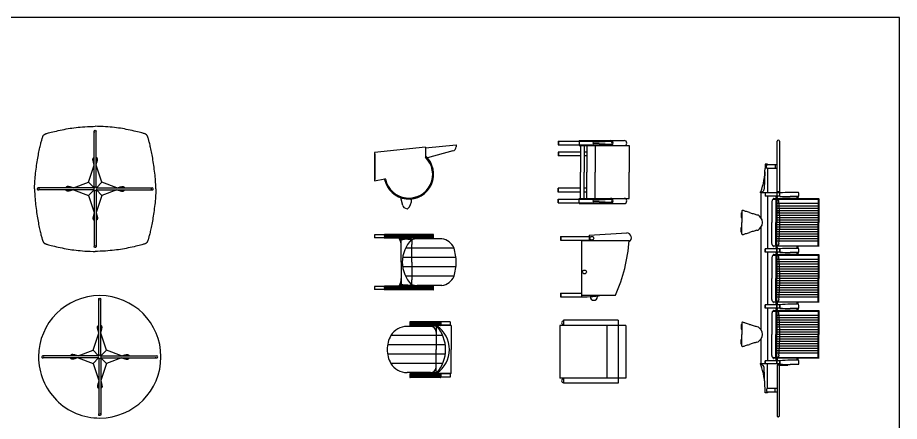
# Model space of a CAD drawing. Header units: millimetres. Extents: x 2198.5 to 2287.8, y 1208.8 to 1298.1.
# Drawn here: x 2278.17 to 2287.53, y 1293.19 to 1297.48 of the extents above; entities that cross this region are included whole.
import ezdxf

# ---------------------------------------------------------------- set-up
doc = ezdxf.new("R2010")
doc.units = ezdxf.units.MM
doc.layers.add('PERFILES', color=7, linetype='Continuous')

# ---------------------------------------------------------------- blocks, each defined once
blk = doc.blocks.new('112')
at = {"layer": 'PERFILES', "linetype": 'Continuous'}
for p, q in [((-2.3203, -355.6527), (-2.3203, -355.0647)), ((-2.2995, -355.6527), (-2.2995, -355.0647)), ((-2.3231, -355.6555), (-2.9191, -355.6555)), ((-2.3231, -355.6763), (-2.9191, -355.6763)), ((-2.3814, -355.5948), (-2.3217, -355.654)), ((-2.3814, -355.7369), (-2.3217, -355.6778)), ((-2.3203, -355.679), (-2.3203, -356.267)), ((-2.2995, -355.679), (-2.2995, -356.267)), ((-2.2385, -355.5948), (-2.2981, -355.654)), ((-2.2385, -355.7369), (-2.2981, -355.6778)), ((-2.2968, -355.6555), (-1.7007, -355.6555)), ((-2.2968, -355.6763), (-1.7007, -355.6763))]:
    blk.add_line(p, q, dxfattribs=at)
for points in [[(-2.3203, -355.4352), (-2.3242, -355.421), (-2.3273, -355.4094), (-2.3298, -355.4), (-2.3317, -355.3925), (-2.333, -355.3864), (-2.3338, -355.3816), (-2.3342, -355.3776), (-2.3343, -355.3741), (-2.3339, -355.3709), (-2.3333, -355.3679), (-2.3322, -355.365), (-2.3307, -355.3623), (-2.3288, -355.3597), (-2.3265, -355.3572), (-2.3237, -355.3548), (-2.3203, -355.3525)], [(-2.2995, -355.4352), (-2.2957, -355.421), (-2.2925, -355.4094), (-2.2901, -355.4), (-2.2882, -355.3925), (-2.2868, -355.3864), (-2.286, -355.3816), (-2.2856, -355.3776), (-2.2856, -355.3741), (-2.2859, -355.3709), (-2.2866, -355.3679), (-2.2876, -355.365), (-2.2891, -355.3623), (-2.291, -355.3597), (-2.2933, -355.3572), (-2.2962, -355.3548), (-2.2995, -355.3525)], [(-2.3203, -355.4352), (-2.3814, -355.5948), (-2.5627, -355.6555)], [(-2.2995, -355.4352), (-2.2385, -355.5948), (-2.0571, -355.6555)], [(-2.5627, -355.6555), (-2.5768, -355.6516), (-2.5884, -355.6485), (-2.5978, -355.646), (-2.6054, -355.6441), (-2.6114, -355.6428), (-2.6163, -355.642), (-2.6203, -355.6416), (-2.6237, -355.6415), (-2.627, -355.6419), (-2.63, -355.6425), (-2.6329, -355.6436), (-2.6356, -355.6451), (-2.6382, -355.647), (-2.6407, -355.6493), (-2.6431, -355.6521), (-2.6454, -355.6555)], [(-2.5627, -355.6763), (-2.5768, -355.6801), (-2.5884, -355.6833), (-2.5978, -355.6857), (-2.6054, -355.6876), (-2.6114, -355.6889), (-2.6163, -355.6898), (-2.6203, -355.6902), (-2.6237, -355.6902), (-2.627, -355.6899), (-2.63, -355.6892), (-2.6329, -355.6882), (-2.6356, -355.6867), (-2.6382, -355.6848), (-2.6407, -355.6824), (-2.6431, -355.6796), (-2.6454, -355.6763)], [(-2.3203, -355.8966), (-2.3814, -355.7369), (-2.5627, -355.6763)], [(-2.2995, -355.8966), (-2.2385, -355.7369), (-2.0571, -355.6763)], [(-2.0571, -355.6555), (-2.043, -355.6516), (-2.0314, -355.6485), (-2.022, -355.646), (-2.0144, -355.6441), (-2.0084, -355.6428), (-2.0035, -355.642), (-1.9996, -355.6416), (-1.9961, -355.6415), (-1.9929, -355.6419), (-1.9898, -355.6425), (-1.987, -355.6436), (-1.9842, -355.6451), (-1.9816, -355.6469), (-1.9792, -355.6493), (-1.9768, -355.6521), (-1.9744, -355.6555)], [(-2.0571, -355.6763), (-2.043, -355.6801), (-2.0314, -355.6832), (-2.022, -355.6857), (-2.0144, -355.6876), (-2.0084, -355.6889), (-2.0035, -355.6898), (-1.9996, -355.6902), (-1.9961, -355.6902), (-1.9929, -355.6899), (-1.9898, -355.6892), (-1.987, -355.6881), (-1.9842, -355.6867), (-1.9816, -355.6848), (-1.9792, -355.6824), (-1.9768, -355.6796), (-1.9744, -355.6763)], [(-2.3203, -355.8966), (-2.3242, -355.9107), (-2.3273, -355.9223), (-2.3298, -355.9317), (-2.3317, -355.9393), (-2.333, -355.9453), (-2.3338, -355.9502), (-2.3342, -355.9542), (-2.3343, -355.9576), (-2.3339, -355.9608), (-2.3333, -355.9639), (-2.3322, -355.9668), (-2.3307, -355.9695), (-2.3288, -355.9721), (-2.3265, -355.9746), (-2.3237, -355.977), (-2.3203, -355.9793)], [(-2.2995, -355.8966), (-2.2957, -355.9107), (-2.2925, -355.9223), (-2.2901, -355.9317), (-2.2882, -355.9393), (-2.2868, -355.9453), (-2.286, -355.9502), (-2.2856, -355.9542), (-2.2856, -355.9576), (-2.2859, -355.9608), (-2.2866, -355.9639), (-2.2876, -355.9668), (-2.2891, -355.9695), (-2.291, -355.9721), (-2.2933, -355.9746), (-2.2962, -355.977), (-2.2995, -355.9793)]]:
    blk.add_lwpolyline(points, dxfattribs=at)
for centre in [(-2.9231, -355.6659), (-1.6967, -355.6659)]:
    blk.add_circle(centre, 0.0112, dxfattribs=at)
for centre, radius, start, end in [((-2.3099, -355.6659), 0.65, 90, 180), ((-2.3099, -355.6659), 0.65, 0, 90), ((-2.3101, -355.0611), 0.0112, 90, 270), ((-2.3101, -355.0611), 0.0112, 270, 90), ((-2.3099, -355.6659), 0.65, 180, 270), ((-2.3099, -355.6659), 0.0168, 90, 270), ((-2.3099, -355.6659), 0.0168, 270, 90), ((-2.3099, -355.6659), 0.65, 270, 0), ((-2.3099, -356.2711), 0.0112, 90, 270), ((-2.3099, -356.2711), 0.0112, 270, 90)]:
    blk.add_arc(centre, radius, start, end, dxfattribs=at)
blk = doc.blocks.new('113')
at = {"layer": 'PERFILES', "color": 7, "linetype": 'Continuous'}
for p, q in [((-4.1047, -355.7007), (-4.1047, -355.1127)), ((-4.0839, -355.7007), (-4.0839, -355.1127)), ((-4.1657, -355.6428), (-4.1061, -355.7019)), ((-4.0228, -355.6428), (-4.0825, -355.7019)), ((-4.1074, -355.7034), (-4.7035, -355.7034)), ((-4.1074, -355.7242), (-4.7035, -355.7242)), ((-4.1657, -355.7849), (-4.1061, -355.7257)), ((-4.1047, -355.727), (-4.1047, -356.315)), ((-4.0839, -355.727), (-4.0839, -356.315)), ((-4.0228, -355.7849), (-4.0825, -355.7257)), ((-4.0811, -355.7034), (-3.4851, -355.7034)), ((-4.0811, -355.7242), (-3.4851, -355.7242))]:
    blk.add_line(p, q, dxfattribs=at)
at = {"layer": 'PERFILES', "linetype": 'Continuous'}
for points in [[(-4.0943, -355.0696), (-4.1085, -355.0698), (-4.1264, -355.0704), (-4.144, -355.0711), (-4.162, -355.0721), (-4.1808, -355.0735), (-4.2003, -355.0751), (-4.2204, -355.0769), (-4.241, -355.079), (-4.2618, -355.0813), (-4.2827, -355.0837), (-4.3035, -355.0863), (-4.324, -355.089), (-4.3441, -355.0918), (-4.3637, -355.0946), (-4.3829, -355.0975), (-4.4016, -355.1005), (-4.4198, -355.1036), (-4.4375, -355.1067), (-4.4547, -355.1098), (-4.4714, -355.113), (-4.4875, -355.1162), (-4.5031, -355.1195), (-4.518, -355.1227), (-4.5323, -355.1259), (-4.5459, -355.1291), (-4.5587, -355.1321), (-4.5707, -355.1351), (-4.5818, -355.1379), (-4.5921, -355.1406), (-4.6015, -355.1431), (-4.61, -355.1455), (-4.6177, -355.1476), (-4.6247, -355.1497), (-4.6309, -355.1516), (-4.6365, -355.1533), (-4.6413, -355.1548), (-4.6455, -355.1562), (-4.6492, -355.1575), (-4.6524, -355.1587), (-4.6551, -355.1598), (-4.6575, -355.1609), (-4.6596, -355.162), (-4.6614, -355.1632), (-4.6631, -355.1644), (-4.6648, -355.1657), (-4.6663, -355.1671), (-4.6678, -355.1686), (-4.6692, -355.1702), (-4.6705, -355.1719), (-4.6718, -355.1736), (-4.673, -355.1754), (-4.6741, -355.1773), (-4.6752, -355.1792), (-4.6763, -355.1815), (-4.6775, -355.1844), (-4.6789, -355.1883), (-4.6805, -355.1934), (-4.6825, -355.2001), (-4.6849, -355.2086), (-4.6877, -355.2192), (-4.6912, -355.2321), (-4.695, -355.2472), (-4.6993, -355.264), (-4.7038, -355.2822), (-4.7084, -355.3016), (-4.7131, -355.3218), (-4.7177, -355.3425), (-4.7221, -355.3632), (-4.7263, -355.3839), (-4.7302, -355.4045), (-4.7338, -355.4252), (-4.7372, -355.4459), (-4.7403, -355.4669), (-4.7432, -355.4883), (-4.7459, -355.5101), (-4.7483, -355.5324), (-4.7506, -355.5554), (-4.7526, -355.5794), (-4.7544, -355.6046), (-4.7559, -355.6313), (-4.7572, -355.6598), (-4.7581, -355.6905), (-4.7586, -355.7138)], [(-4.0943, -356.358), (-4.1085, -356.3578), (-4.1264, -356.3573), (-4.144, -356.3565), (-4.162, -356.3555), (-4.1808, -356.3542), (-4.2003, -356.3525), (-4.2204, -356.3507), (-4.241, -356.3486), (-4.2618, -356.3463), (-4.2827, -356.3439), (-4.3035, -356.3413), (-4.324, -356.3386), (-4.3441, -356.3359), (-4.3637, -356.333), (-4.3829, -356.3301), (-4.4016, -356.3271), (-4.4198, -356.3241), (-4.4375, -356.321), (-4.4547, -356.3178), (-4.4714, -356.3146), (-4.4875, -356.3114), (-4.5031, -356.3082), (-4.518, -356.3049), (-4.5323, -356.3017), (-4.5459, -356.2986), (-4.5587, -356.2955), (-4.5707, -356.2925), (-4.5818, -356.2897), (-4.5921, -356.287), (-4.6015, -356.2845), (-4.61, -356.2822), (-4.6177, -356.28), (-4.6247, -356.278), (-4.6309, -356.2761), (-4.6365, -356.2744), (-4.6413, -356.2728), (-4.6455, -356.2714), (-4.6492, -356.2701), (-4.6524, -356.2689), (-4.6551, -356.2678), (-4.6575, -356.2667), (-4.6596, -356.2656), (-4.6614, -356.2645), (-4.6631, -356.2633), (-4.6648, -356.2619), (-4.6663, -356.2605), (-4.6678, -356.259), (-4.6692, -356.2574), (-4.6705, -356.2558), (-4.6718, -356.254), (-4.673, -356.2522), (-4.6741, -356.2504), (-4.6752, -356.2484), (-4.6763, -356.2461), (-4.6775, -356.2432), (-4.6789, -356.2393), (-4.6805, -356.2342), (-4.6825, -356.2275), (-4.6849, -356.2191), (-4.6877, -356.2084), (-4.6912, -356.1955), (-4.695, -356.1805), (-4.6993, -356.1637), (-4.7038, -356.1454), (-4.7084, -356.126), (-4.7131, -356.1058), (-4.7177, -356.0852), (-4.7221, -356.0644), (-4.7263, -356.0437), (-4.7302, -356.0231), (-4.7338, -356.0025), (-4.7372, -355.9817), (-4.7403, -355.9607), (-4.7432, -355.9394), (-4.7459, -355.9176), (-4.7483, -355.8952), (-4.7506, -355.8722), (-4.7526, -355.8483), (-4.7544, -355.8231), (-4.7559, -355.7964), (-4.7572, -355.7678), (-4.7581, -355.7372), (-4.7586, -355.7138)]]:
    blk.add_lwpolyline(points, dxfattribs=at)
at = {"layer": 'PERFILES', "color": 7, "linetype": 'Continuous'}
for points in [[(-4.0943, -355.0696), (-4.0801, -355.0698), (-4.0622, -355.0704), (-4.0445, -355.0711), (-4.0266, -355.0721), (-4.0078, -355.0735), (-3.9882, -355.0751), (-3.9681, -355.0769), (-3.9475, -355.079), (-3.9267, -355.0813), (-3.9059, -355.0837), (-3.8851, -355.0863), (-3.8646, -355.089), (-3.8445, -355.0918), (-3.8248, -355.0946), (-3.8057, -355.0975), (-3.787, -355.1005), (-3.7688, -355.1036), (-3.7511, -355.1067), (-3.7339, -355.1098), (-3.7172, -355.113), (-3.701, -355.1162), (-3.6855, -355.1195), (-3.6705, -355.1227), (-3.6562, -355.1259), (-3.6427, -355.1291), (-3.6299, -355.1321), (-3.6179, -355.1351), (-3.6067, -355.1379), (-3.5965, -355.1406), (-3.5871, -355.1431), (-3.5786, -355.1455), (-3.5708, -355.1476), (-3.5639, -355.1497), (-3.5576, -355.1516), (-3.5521, -355.1533), (-3.5472, -355.1548), (-3.543, -355.1562), (-3.5394, -355.1575), (-3.5362, -355.1587), (-3.5335, -355.1598), (-3.5311, -355.1609), (-3.529, -355.162), (-3.5271, -355.1632), (-3.5254, -355.1644), (-3.5238, -355.1657), (-3.5222, -355.1671), (-3.5207, -355.1686), (-3.5193, -355.1702), (-3.518, -355.1719), (-3.5167, -355.1736), (-3.5155, -355.1754), (-3.5144, -355.1773), (-3.5133, -355.1792), (-3.5122, -355.1815), (-3.511, -355.1844), (-3.5097, -355.1883), (-3.508, -355.1934), (-3.5061, -355.2001), (-3.5037, -355.2086), (-3.5008, -355.2192), (-3.4974, -355.2321), (-3.4935, -355.2472), (-3.4893, -355.264), (-3.4848, -355.2822), (-3.4801, -355.3016), (-3.4754, -355.3218), (-3.4708, -355.3425), (-3.4664, -355.3632), (-3.4622, -355.3839), (-3.4584, -355.4045), (-3.4547, -355.4252), (-3.4514, -355.4459), (-3.4482, -355.4669), (-3.4453, -355.4883), (-3.4427, -355.5101), (-3.4402, -355.5324), (-3.438, -355.5554), (-3.436, -355.5794), (-3.4342, -355.6046), (-3.4326, -355.6313), (-3.4314, -355.6598), (-3.4304, -355.6905), (-3.4299, -355.7138)], [(-4.1047, -355.4831), (-4.1657, -355.6428), (-4.3471, -355.7034)], [(-4.1047, -355.4831), (-4.1085, -355.469), (-4.1117, -355.4574), (-4.1141, -355.448), (-4.116, -355.4404), (-4.1173, -355.4344), (-4.1182, -355.4295), (-4.1186, -355.4255), (-4.1186, -355.4221), (-4.1183, -355.4188), (-4.1176, -355.4158), (-4.1166, -355.4129), (-4.1151, -355.4102), (-4.1132, -355.4076), (-4.1108, -355.4051), (-4.108, -355.4027), (-4.1047, -355.4004)], [(-4.0839, -355.4831), (-4.08, -355.469), (-4.0769, -355.4574), (-4.0744, -355.448), (-4.0725, -355.4404), (-4.0712, -355.4344), (-4.0704, -355.4295), (-4.07, -355.4255), (-4.0699, -355.4221), (-4.0703, -355.4188), (-4.0709, -355.4158), (-4.072, -355.4129), (-4.0735, -355.4102), (-4.0754, -355.4076), (-4.0777, -355.4051), (-4.0805, -355.4027), (-4.0839, -355.4004)], [(-4.0839, -355.4831), (-4.0228, -355.6428), (-3.8415, -355.7034)], [(-4.3471, -355.7034), (-4.3612, -355.6996), (-4.3728, -355.6964), (-4.3822, -355.694), (-4.3898, -355.6921), (-4.3958, -355.6908), (-4.4006, -355.6899), (-4.4046, -355.6895), (-4.4081, -355.6895), (-4.4113, -355.6898), (-4.4144, -355.6905), (-4.4172, -355.6915), (-4.42, -355.693), (-4.4226, -355.6949), (-4.425, -355.6973), (-4.4274, -355.7001), (-4.4297, -355.7034)], [(-4.3471, -355.7242), (-4.3612, -355.7281), (-4.3728, -355.7312), (-4.3822, -355.7337), (-4.3898, -355.7356), (-4.3958, -355.7369), (-4.4006, -355.7377), (-4.4046, -355.7381), (-4.4081, -355.7382), (-4.4113, -355.7378), (-4.4144, -355.7372), (-4.4172, -355.7361), (-4.42, -355.7346), (-4.4226, -355.7327), (-4.425, -355.7304), (-4.4274, -355.7276), (-4.4297, -355.7242)], [(-4.1047, -355.9445), (-4.1657, -355.7849), (-4.3471, -355.7242)], [(-4.0943, -356.358), (-4.0801, -356.3578), (-4.0622, -356.3573), (-4.0445, -356.3565), (-4.0266, -356.3555), (-4.0078, -356.3542), (-3.9882, -356.3525), (-3.9681, -356.3507), (-3.9475, -356.3486), (-3.9267, -356.3463), (-3.9059, -356.3439), (-3.8851, -356.3413), (-3.8646, -356.3386), (-3.8445, -356.3359), (-3.8248, -356.333), (-3.8057, -356.3301), (-3.787, -356.3271), (-3.7688, -356.3241), (-3.7511, -356.321), (-3.7339, -356.3178), (-3.7172, -356.3146), (-3.701, -356.3114), (-3.6855, -356.3082), (-3.6705, -356.3049), (-3.6562, -356.3017), (-3.6427, -356.2986), (-3.6299, -356.2955), (-3.6179, -356.2925), (-3.6067, -356.2897), (-3.5965, -356.287), (-3.5871, -356.2845), (-3.5786, -356.2822), (-3.5708, -356.28), (-3.5639, -356.278), (-3.5576, -356.2761), (-3.5521, -356.2744), (-3.5472, -356.2728), (-3.543, -356.2714), (-3.5394, -356.2701), (-3.5362, -356.2689), (-3.5335, -356.2678), (-3.5311, -356.2667), (-3.529, -356.2656), (-3.5271, -356.2645), (-3.5254, -356.2633), (-3.5238, -356.2619), (-3.5222, -356.2605), (-3.5207, -356.259), (-3.5193, -356.2574), (-3.518, -356.2558), (-3.5167, -356.254), (-3.5155, -356.2522), (-3.5144, -356.2504), (-3.5133, -356.2484), (-3.5122, -356.2461), (-3.511, -356.2432), (-3.5097, -356.2393), (-3.508, -356.2342), (-3.5061, -356.2275), (-3.5037, -356.2191), (-3.5008, -356.2084), (-3.4974, -356.1955), (-3.4935, -356.1805), (-3.4893, -356.1637), (-3.4848, -356.1454), (-3.4801, -356.126), (-3.4754, -356.1058), (-3.4708, -356.0852), (-3.4664, -356.0644), (-3.4622, -356.0437), (-3.4584, -356.0231), (-3.4547, -356.0025), (-3.4514, -355.9817), (-3.4482, -355.9607), (-3.4453, -355.9394), (-3.4427, -355.9176), (-3.4402, -355.8952), (-3.438, -355.8722), (-3.436, -355.8483), (-3.4342, -355.8231), (-3.4326, -355.7964), (-3.4314, -355.7678), (-3.4304, -355.7372), (-3.4299, -355.7138)], [(-4.0839, -355.9445), (-4.0228, -355.7849), (-3.8415, -355.7242)], [(-3.8415, -355.7034), (-3.8274, -355.6996), (-3.8158, -355.6964), (-3.8064, -355.694), (-3.7988, -355.6921), (-3.7928, -355.6907), (-3.7879, -355.6899), (-3.7839, -355.6895), (-3.7804, -355.6895), (-3.7772, -355.6898), (-3.7742, -355.6905), (-3.7713, -355.6915), (-3.7686, -355.693), (-3.766, -355.6949), (-3.7635, -355.6972), (-3.7611, -355.7001), (-3.7588, -355.7034)], [(-3.8415, -355.7242), (-3.8274, -355.7281), (-3.8158, -355.7312), (-3.8064, -355.7337), (-3.7988, -355.7356), (-3.7928, -355.7369), (-3.7879, -355.7377), (-3.7839, -355.7381), (-3.7804, -355.7381), (-3.7772, -355.7378), (-3.7742, -355.7371), (-3.7713, -355.7361), (-3.7686, -355.7346), (-3.766, -355.7327), (-3.7635, -355.7304), (-3.7611, -355.7276), (-3.7588, -355.7242)], [(-4.1047, -355.9445), (-4.1085, -355.9586), (-4.1117, -355.9702), (-4.1141, -355.9797), (-4.116, -355.9872), (-4.1173, -355.9933), (-4.1182, -355.9981), (-4.1186, -356.0021), (-4.1186, -356.0056), (-4.1183, -356.0088), (-4.1176, -356.0118), (-4.1166, -356.0147), (-4.1151, -356.0174), (-4.1132, -356.02), (-4.1108, -356.0225), (-4.108, -356.0249), (-4.1047, -356.0272)], [(-4.0839, -355.9445), (-4.08, -355.9586), (-4.0769, -355.9702), (-4.0744, -355.9797), (-4.0725, -355.9872), (-4.0712, -355.9933), (-4.0704, -355.9981), (-4.07, -356.0021), (-4.0699, -356.0056), (-4.0703, -356.0088), (-4.0709, -356.0118), (-4.072, -356.0147), (-4.0735, -356.0174), (-4.0754, -356.02), (-4.0777, -356.0225), (-4.0805, -356.0249), (-4.0839, -356.0272)]]:
    blk.add_lwpolyline(points, dxfattribs=at)
for centre in [(-4.7075, -355.7139), (-3.4811, -355.7139)]:
    blk.add_circle(centre, 0.0112, dxfattribs=at)
for centre, radius, start, end in [((-4.0944, -355.109), 0.0112, 90, 270), ((-4.0944, -355.109), 0.0112, 270, 90), ((-4.0943, -355.7138), 0.0168, 90, 270), ((-4.0943, -355.7138), 0.0168, 270, 90), ((-4.0943, -356.3191), 0.0112, 90, 270), ((-4.0943, -356.3191), 0.0112, 270, 90)]:
    blk.add_arc(centre, radius, start, end, dxfattribs=at)
blk = doc.blocks.new('118')
for p, q in [((-4.5284, -353.2551), (-4.561, -352.9284)), ((-4.561, -352.9284), (-4.5407, -352.9284)), ((-4.497, -352.9635), (-4.4221, -353.233)), ((-4.5361, -353.2551), (-4.4308, -353.2551)), ((-4.5361, -353.2551), (-4.4792, -353.7961)), ((-3.9176, -353.4939), (-4, -353.5155)), ((-3.8965, -353.4836), (-3.8808, -353.4506)), ((-4.1792, -353.7961), (-4.2009, -353.6845)), ((-4.195, -353.6885), (-4.197, -353.6787)), ((-4.4792, -353.7961), (-4.1792, -353.7961)), ((-4.4647, -353.7911), (-4.1937, -353.7911)), ((-4.4647, -353.7911), (-4.4647, -353.7961)), ((-4.1937, -353.7911), (-4.1937, -353.7961))]:
    blk.add_line(p, q)
for centre, radius, start, end in [((-4.5399, -352.9721), 0.0437, 11.4472, 91.13015), ((-4.2491, -353.4311), 0.263, 281.87336, 137.99453), ((-4.2491, -353.4311), 0.253, 281.87336, 135.92079), ((-3.9765, -353.5316), 0.1285, 42.354, 94.90542), ((-3.9329, -353.4359), 0.06, 284.71066, 307.33221), ((-3.8853, -353.4484), 0.005, 334.491, 42.354), ((-4.196, -353.6836), 0.005, 101.87336, 191)]:
    blk.add_arc(centre, radius, start, end)
blk = doc.blocks.new('117')
for p, q in [((-3.4644, -352.9515), (-3.4644, -353.466)), ((-3.3651, -352.9309), (-3.3651, -353.4965)), ((-3.2658, -352.9309), (-3.2658, -353.4965)), ((-3.1665, -352.9515), (-3.1665, -353.466)), ((-3.5637, -353.0816), (-3.5637, -353.3412)), ((-3.0672, -353.0816), (-3.0672, -353.3412)), ((-3.6092, -353.1718), (-3.6092, -353.6885)), ((-3.6017, -353.1718), (-3.6017, -353.6885)), ((-3.5942, -353.1718), (-3.5942, -353.6885)), ((-3.5867, -353.1718), (-3.5867, -353.6885)), ((-3.5792, -353.1718), (-3.5792, -353.6885)), ((-3.5717, -353.1718), (-3.5717, -353.6885)), ((-3.5637, -353.2341), (-3.5717, -353.2341)), ((-3.5637, -353.2441), (-3.5717, -353.2441)), ((-3.0592, -353.2341), (-3.0672, -353.2341)), ((-3.0592, -353.2441), (-3.0672, -353.2441)), ((-3.0592, -353.1718), (-3.0592, -353.6885)), ((-3.0517, -353.1718), (-3.0517, -353.6885)), ((-3.0442, -353.1718), (-3.0442, -353.6885)), ((-3.0367, -353.1718), (-3.0367, -353.6885)), ((-3.0292, -353.1718), (-3.0292, -353.6885)), ((-3.0217, -353.1718), (-3.0217, -353.6885)), ((-3.5597, -353.4422), (-3.5597, -353.4112)), ((-3.5497, -353.4012), (-3.5037, -353.4012)), ((-3.3154, -353.4012), (-3.5037, -353.4012)), ((-3.3154, -353.4012), (-3.1272, -353.4012)), ((-3.0812, -353.4012), (-3.1272, -353.4012)), ((-3.0712, -353.4422), (-3.0712, -353.4112)), ((-3.5637, -353.4726), (-3.5717, -353.4726)), ((-3.5637, -353.4826), (-3.5717, -353.4826)), ((-3.5597, -353.4412), (-3.5637, -353.4412)), ((-3.5637, -353.4412), (-3.5637, -353.5312)), ((-3.5597, -353.4422), (-3.5597, -353.5292)), ((-3.3154, -353.5112), (-3.5597, -353.5112)), ((-3.3154, -353.5112), (-3.0712, -353.5112)), ((-3.0712, -353.4412), (-3.0672, -353.4412)), ((-3.0712, -353.4422), (-3.0712, -353.5292)), ((-3.0672, -353.4412), (-3.0672, -353.5312)), ((-3.0592, -353.4726), (-3.0672, -353.4726)), ((-3.0592, -353.4826), (-3.0672, -353.4826)), ((-3.6062, -353.6885), (-3.6062, -353.7961)), ((-3.5747, -353.6885), (-3.5747, -353.7961)), ((-3.0562, -353.6885), (-3.0562, -353.7961)), ((-3.0247, -353.6885), (-3.0247, -353.7961)), ((-3.6062, -353.7961), (-3.5747, -353.7961)), ((-3.0562, -353.7961), (-3.0247, -353.7961))]:
    blk.add_line(p, q)
for centre, radius, start, end in [((-3.4016, -353.1024), 0.1635, 112.60536, 172.67332), ((-3.3031, -353.4782), 0.5509, 91.2868, 107.02885), ((-3.3278, -353.4782), 0.5509, 72.97115, 88.7132), ((-3.2293, -353.1024), 0.1635, 7.32668, 67.39464), ((-3.6055, -353.1718), 0.00375, 0, 180), ((-3.598, -353.1718), 0.00375, 0, 180), ((-3.5905, -353.1718), 0.00375, 0, 180), ((-3.583, -353.1718), 0.00375, 0, 180), ((-3.5755, -353.1718), 0.00375, 0, 180), ((-3.0554, -353.1718), 0.00375, 0, 180), ((-3.0479, -353.1718), 0.00375, 0, 180), ((-3.0404, -353.1718), 0.00375, 0, 180), ((-3.0329, -353.1718), 0.00375, 0, 180), ((-3.0254, -353.1718), 0.00375, 0, 180), ((-3.3526, -353.3358), 0.2111, 181.45345, 198.21212), ((-3.5497, -353.4112), 0.01, 90, 180), ((-3.3086, -353.1347), 0.3662, 227.34836, 268.92564), ((-3.3223, -353.1347), 0.3662, 271.07436, 312.65164), ((-3.0812, -353.4112), 0.01, 0, 90), ((-3.2782, -353.3358), 0.2111, 341.78788, 358.54655), ((-3.4783, -353.701), 0.1901, 92.85833, 116.67947), ((-3.2631, -353.4363), 0.2966, 181.1388, 194.61034), ((-3.1525, -353.701), 0.1901, 63.32053, 87.14167), ((-3.3677, -353.4363), 0.2966, 345.38966, 358.8612), ((-3.6055, -353.6885), 0.00375, 180, 360), ((-3.598, -353.6885), 0.00375, 180, 360), ((-3.5905, -353.6885), 0.00375, 180, 360), ((-3.583, -353.6885), 0.00375, 180, 360), ((-3.5755, -353.6885), 0.00375, 180, 360), ((-3.0554, -353.6885), 0.00375, 180, 360), ((-3.0479, -353.6885), 0.00375, 180, 360), ((-3.0404, -353.6885), 0.00375, 180, 360), ((-3.0329, -353.6885), 0.00375, 180, 360), ((-3.0254, -353.6885), 0.00375, 180, 360)]:
    blk.add_arc(centre, radius, start, end)
blk = doc.blocks.new('116')
for p, q in [((-2.6805, -352.9907), (-2.6455, -352.9907)), ((-2.6805, -352.9907), (-2.6805, -353.0907)), ((-2.6455, -352.9907), (-2.6455, -353.0907)), ((-2.643, -352.9807), (-2.388, -352.9807)), ((-2.643, -352.9807), (-2.643, -353.1207)), ((-2.438, -353.044), (-2.438, -353.6566)), ((-2.133, -352.9807), (-2.388, -352.9807)), ((-2.338, -353.044), (-2.338, -353.6566)), ((-2.133, -352.9807), (-2.133, -353.1207)), ((-2.1279, -352.9907), (-2.0929, -352.9907)), ((-2.1279, -352.9907), (-2.1279, -353.0907)), ((-2.0929, -352.9907), (-2.0929, -353.0907)), ((-2.683, -353.0937), (-2.683, -353.4177)), ((-2.68, -353.0907), (-2.646, -353.0907)), ((-2.678, -353.0907), (-2.678, -353.4207)), ((-2.673, -353.0907), (-2.673, -353.4207)), ((-2.668, -353.0907), (-2.668, -353.4207)), ((-2.663, -353.0907), (-2.663, -353.4207)), ((-2.658, -353.0907), (-2.658, -353.4207)), ((-2.653, -353.0907), (-2.653, -353.4207)), ((-2.648, -353.0907), (-2.648, -353.4207)), ((-2.643, -353.0937), (-2.643, -353.4177)), ((-2.6397, -353.1317), (-2.6397, -353.3999)), ((-2.6347, -353.1369), (-2.6347, -353.3999)), ((-2.623, -353.1407), (-2.388, -353.1407)), ((-2.538, -353.0719), (-2.538, -353.6204)), ((-2.153, -353.1407), (-2.388, -353.1407)), ((-2.238, -353.0719), (-2.238, -353.6204)), ((-2.1413, -353.1369), (-2.1413, -353.3999)), ((-2.1363, -353.1317), (-2.1363, -353.3999)), ((-2.1304, -353.0937), (-2.1304, -353.4177)), ((-2.1274, -353.0907), (-2.0934, -353.0907)), ((-2.1254, -353.0907), (-2.1254, -353.4207)), ((-2.1204, -353.0907), (-2.1204, -353.4207)), ((-2.1154, -353.0907), (-2.1154, -353.4207)), ((-2.1104, -353.0907), (-2.1104, -353.4207)), ((-2.1054, -353.0907), (-2.1054, -353.4207)), ((-2.1004, -353.0907), (-2.1004, -353.4207)), ((-2.0954, -353.0907), (-2.0954, -353.4207)), ((-2.0904, -353.0937), (-2.0904, -353.4177)), ((-2.6323, -353.2007), (-2.6323, -353.4507)), ((-2.1438, -353.2007), (-2.1438, -353.4507)), ((-2.6397, -353.3362), (-2.643, -353.3362)), ((-2.1363, -353.3362), (-2.133, -353.3362)), ((-2.68, -353.4207), (-2.646, -353.4207)), ((-2.6397, -353.351), (-2.643, -353.351)), ((-2.6397, -353.3999), (-2.6347, -353.3999)), ((-2.1363, -353.3999), (-2.1413, -353.3999)), ((-2.1363, -353.351), (-2.133, -353.351)), ((-2.1274, -353.4207), (-2.0934, -353.4207))]:
    blk.add_line(p, q)
for centre, radius, start, end in [((-2.3884, -353.3026), 0.3019, 89.92302, 145.91502), ((-2.3882, -353.4158), 0.3751, 89.96533, 131.53517), ((-2.3876, -353.3026), 0.3019, 34.08498, 90.07698), ((-2.3878, -353.4158), 0.3751, 48.46483, 90.03467), ((-2.68, -353.0937), 0.003, 90, 180), ((-2.646, -353.0937), 0.003, 0, 90), ((-2.623, -353.1207), 0.02, 180, 270), ((-2.5723, -353.2007), 0.06, 90, 180), ((-2.2038, -353.2007), 0.06, 0, 90), ((-2.153, -353.1207), 0.02, 270, 0), ((-2.1274, -353.0937), 0.003, 90, 180), ((-2.0934, -353.0937), 0.003, 0, 90), ((-2.68, -353.4177), 0.003, 180, 270), ((-2.646, -353.4177), 0.003, 270, 0), ((-2.1274, -353.4177), 0.003, 180, 270), ((-2.0934, -353.4177), 0.003, 270, 0), ((-2.4323, -353.4507), 0.2, 180, 238.87895), ((-2.3438, -353.4507), 0.2, 301.12105, 0), ((-2.3894, -353.3658), 0.2949, 240.27979, 270.27861), ((-2.3866, -353.3658), 0.2949, 269.72139, 299.72021)]:
    blk.add_arc(centre, radius, start, end)
blk = doc.blocks.new('127')
for p, q in [((-4.5532, -351.243), (-4.5532, -350.713)), ((-4.5532, -350.713), (-4.2732, -350.713)), ((-3.9932, -350.713), (-4.2732, -350.713)), ((-3.9932, -351.243), (-3.9932, -350.713)), ((-4.6082, -351.243), (-4.6082, -350.7655)), ((-3.9382, -351.243), (-3.9382, -350.7655)), ((-4.6007, -351.468), (-4.6007, -350.908)), ((-4.5957, -350.908), (-4.5867, -351.093)), ((-4.5657, -350.908), (-4.5747, -351.093)), ((-4.5607, -351.468), (-4.5607, -350.908)), ((-3.9857, -351.468), (-3.9857, -350.908)), ((-3.9807, -350.908), (-3.9717, -351.093)), ((-3.9507, -350.908), (-3.9597, -351.093)), ((-3.9457, -351.468), (-3.9457, -350.908)), ((-4.5532, -351.073), (-4.2732, -351.073)), ((-3.9932, -351.073), (-4.2732, -351.073)), ((-4.5532, -351.163), (-4.2732, -351.163)), ((-4.4857, -351.163), (-4.4857, -351.1917)), ((-4.4457, -351.163), (-4.4457, -351.1917)), ((-3.9932, -351.163), (-4.2732, -351.163)), ((-4.1007, -351.163), (-4.1007, -351.1917)), ((-4.0607, -351.163), (-4.0607, -351.1917)), ((-4.6082, -351.243), (-4.6007, -351.243)), ((-4.6007, -351.243), (-4.5607, -351.243)), ((-4.5607, -351.243), (-4.5532, -351.243)), ((-4.5532, -351.1917), (-4.2732, -351.1917)), ((-4.5532, -351.2317), (-4.2732, -351.2317)), ((-4.4857, -351.2317), (-4.4857, -351.468)), ((-4.4457, -351.2317), (-4.4457, -351.468)), ((-3.9932, -351.1917), (-4.2732, -351.1917)), ((-3.9932, -351.2317), (-4.2732, -351.2317)), ((-4.1007, -351.2317), (-4.1007, -351.468)), ((-4.0607, -351.2317), (-4.0607, -351.468)), ((-3.9857, -351.243), (-3.9932, -351.243)), ((-3.9457, -351.243), (-3.9857, -351.243)), ((-3.9382, -351.243), (-3.9457, -351.243)), ((-4.6007, -351.463), (-4.5607, -351.463)), ((-4.4857, -351.463), (-4.4457, -351.463)), ((-4.0607, -351.463), (-4.1007, -351.463)), ((-3.9457, -351.463), (-3.9857, -351.463)), ((-4.6007, -351.468), (-4.5607, -351.468)), ((-4.4857, -351.468), (-4.4457, -351.468)), ((-4.0607, -351.468), (-4.1007, -351.468)), ((-3.9457, -351.468), (-3.9857, -351.468))]:
    blk.add_line(p, q)
for centre, radius, start, end in [((-4.5807, -350.7655), 0.0275, 0, 180), ((-3.9657, -350.7655), 0.0275, 0, 180), ((-4.5807, -350.9105), 0.0275, 0, 180), ((-4.5807, -350.908), 0.02, 0, 180), ((-4.5807, -350.908), 0.015, 0, 180), ((-3.9657, -350.9105), 0.0275, 0, 180), ((-3.9657, -350.908), 0.02, 0, 180), ((-3.9657, -350.908), 0.015, 0, 180), ((-4.5807, -351.093), 0.006, 180, 0), ((-3.9657, -351.093), 0.006, 180, 360)]:
    blk.add_arc(centre, radius, start, end)
blk = doc.blocks.new('124')
for p, q in [((-3.5465, -351.2191), (-3.5465, -350.7141)), ((-3.6015, -351.1391), (-3.6265, -350.7391)), ((-2.9665, -351.2191), (-2.9665, -350.8591)), ((-2.9495, -351.0491), (-2.9581, -351.0491)), ((-3.6015, -351.1391), (-3.5465, -351.1391)), ((-3.59, -351.4441), (-3.59, -351.1391)), ((-3.55, -351.4441), (-3.55, -351.1391)), ((-3.5465, -351.2191), (-2.9865, -351.2191)), ((-2.9865, -351.2191), (-2.9465, -351.2191)), ((-2.9865, -351.4441), (-2.9865, -351.2191)), ((-2.9465, -351.4441), (-2.9465, -351.2191)), ((-3.59, -351.4391), (-3.55, -351.4391)), ((-3.59, -351.4441), (-3.55, -351.4441)), ((-2.9865, -351.4391), (-2.9465, -351.4391)), ((-2.9865, -351.4441), (-2.9465, -351.4441))]:
    blk.add_line(p, q)
blk.add_lwpolyline([(-2.9465, -351.2191), (-2.9472, -351.1879), (-2.9484, -351.1577), (-2.9501, -351.128), (-2.9525, -351.0985), (-2.9556, -351.0685), (-2.9596, -351.0377), (-2.9644, -351.0055), (-2.9665, -350.9932)])
for centre in [(-3.57, -351.1101), (-3.2115, -351.1878)]:
    blk.add_circle(centre, 0.02)
for centre, radius, start, end in [((-3.5765, -350.7391), 0.05, 28.78357, 180), ((-3.6496, -352.3591), 1.6483, 65.51485, 86.41266), ((-2.9498, -351.0885), 0.0395, 269.53098, 89.53098)]:
    blk.add_arc(centre, radius, start, end)
blk = doc.blocks.new('125')
for p, q in [((-2.644, -350.7503), (-2.084, -350.7503)), ((-2.644, -350.7503), (-2.644, -351.4503)), ((-2.084, -350.7503), (-2.084, -351.4503)), ((-2.699, -350.8303), (-2.029, -350.8303)), ((-2.699, -350.8303), (-2.699, -351.4103)), ((-2.029, -350.8303), (-2.029, -351.4103)), ((-2.029, -350.8303), (-2.029, -351.4103)), ((-2.029, -350.8303), (-2.029, -351.4103)), ((-2.644, -350.9503), (-2.084, -350.9503)), ((-2.699, -351.4103), (-2.644, -351.4103)), ((-2.644, -351.4503), (-2.084, -351.4503)), ((-2.084, -351.4103), (-2.029, -351.4103))]:
    blk.add_line(p, q)
for centre in [(-2.6715, -351.4103), (-2.0565, -351.4103)]:
    blk.add_arc(centre, 0.02, 180, 0)
blk = doc.blocks.new('con1')
for p, q in [((-344.302, -191.202), (-344.302, -189.074)), ((-344.282, -189.054), (-341.752, -189.054)), ((-339.222, -189.054), (-341.752, -189.054)), ((-339.222, -189.054), (-339.222, -193.917)), ((-338.36, -191.202), (-338.36, -189.074)), ((-338.34, -189.054), (-335.81, -189.054)), ((-333.28, -189.054), (-335.81, -189.054)), ((-333.28, -189.054), (-333.28, -193.917)), ((-332.419, -191.202), (-332.419, -189.074)), ((-332.399, -189.054), (-329.869, -189.054)), ((-327.339, -189.054), (-329.869, -189.054)), ((-327.339, -189.054), (-327.339, -193.917)), ((-344.222, -193.512), (-344.222, -189.134)), ((-344.222, -189.134), (-341.752, -189.134)), ((-343.752, -189.134), (-343.752, -193.512)), ((-343.502, -189.134), (-343.502, -193.512)), ((-343.252, -189.134), (-343.252, -193.512)), ((-343.002, -189.134), (-343.002, -193.512)), ((-342.752, -189.134), (-342.752, -193.512)), ((-342.502, -189.134), (-342.502, -193.512)), ((-342.252, -189.134), (-342.252, -193.512)), ((-342.002, -189.134), (-342.002, -193.512)), ((-339.282, -189.134), (-341.752, -189.134)), ((-341.752, -189.134), (-341.752, -193.512)), ((-341.752, -189.134), (-341.752, -193.512)), ((-341.752, -189.134), (-341.752, -193.512)), ((-341.752, -189.134), (-341.752, -193.512)), ((-341.502, -189.134), (-341.502, -193.512)), ((-341.252, -189.134), (-341.252, -193.512)), ((-341.002, -189.134), (-341.002, -193.512)), ((-340.752, -189.134), (-340.752, -193.512)), ((-340.502, -189.134), (-340.502, -193.512)), ((-340.252, -189.134), (-340.252, -193.512)), ((-340.002, -189.134), (-340.002, -193.512)), ((-339.752, -189.134), (-339.752, -193.512)), ((-339.282, -193.512), (-339.282, -189.134)), ((-338.28, -189.134), (-335.81, -189.134)), ((-338.28, -193.512), (-338.28, -189.134)), ((-337.81, -189.134), (-337.81, -193.512)), ((-337.56, -189.134), (-337.56, -193.512)), ((-337.31, -189.134), (-337.31, -193.512)), ((-337.06, -189.134), (-337.06, -193.512)), ((-336.81, -189.134), (-336.81, -193.512)), ((-336.56, -189.134), (-336.56, -193.512)), ((-336.31, -189.134), (-336.31, -193.512)), ((-336.06, -189.134), (-336.06, -193.512)), ((-335.81, -189.134), (-335.81, -193.512)), ((-335.81, -189.134), (-335.81, -193.512)), ((-335.81, -189.134), (-335.81, -193.512)), ((-335.81, -189.134), (-335.81, -193.512)), ((-333.34, -189.134), (-335.81, -189.134)), ((-335.56, -189.134), (-335.56, -193.512)), ((-335.31, -189.134), (-335.31, -193.512)), ((-335.06, -189.134), (-335.06, -193.512)), ((-334.81, -189.134), (-334.81, -193.512)), ((-334.56, -189.134), (-334.56, -193.512)), ((-334.31, -189.134), (-334.31, -193.512)), ((-334.06, -189.134), (-334.06, -193.512)), ((-333.81, -189.134), (-333.81, -193.512)), ((-333.34, -193.512), (-333.34, -189.134)), ((-332.339, -189.134), (-329.869, -189.134)), ((-332.339, -193.512), (-332.339, -189.134)), ((-331.869, -189.134), (-331.869, -193.512)), ((-331.619, -189.134), (-331.619, -193.512)), ((-331.369, -189.134), (-331.369, -193.512)), ((-331.119, -189.134), (-331.119, -193.512)), ((-330.869, -189.134), (-330.869, -193.512)), ((-330.619, -189.134), (-330.619, -193.512)), ((-330.369, -189.134), (-330.369, -193.512)), ((-330.119, -189.134), (-330.119, -193.512)), ((-327.399, -189.134), (-329.869, -189.134)), ((-329.869, -189.134), (-329.869, -193.512)), ((-329.869, -189.134), (-329.869, -193.512)), ((-329.869, -189.134), (-329.869, -193.512)), ((-329.869, -189.134), (-329.869, -193.512)), ((-329.619, -189.134), (-329.619, -193.512)), ((-329.369, -189.134), (-329.369, -193.512)), ((-329.119, -189.134), (-329.119, -193.512)), ((-328.869, -189.134), (-328.869, -193.512)), ((-328.619, -189.134), (-328.619, -193.512)), ((-328.369, -189.134), (-328.369, -193.512)), ((-328.119, -189.134), (-328.119, -193.512)), ((-327.869, -189.134), (-327.869, -193.512)), ((-327.399, -193.512), (-327.399, -189.134)), ((-344.947, -191.21), (-344.947, -192.103)), ((-344.497, -191.21), (-344.497, -192.103)), ((-344.302, -191.202), (-344.302, -193.193)), ((-344.302, -191.278), (-344.302, -191.386)), ((-339.006, -191.21), (-339.006, -192.103)), ((-339.006, -191.21), (-339.006, -192.103)), ((-338.556, -191.21), (-338.556, -192.103)), ((-338.556, -191.21), (-338.556, -192.103)), ((-338.361, -191.278), (-338.361, -191.386)), ((-338.36, -191.202), (-338.36, -193.193)), ((-333.065, -191.21), (-333.065, -192.103)), ((-333.065, -191.21), (-333.065, -192.103)), ((-333.065, -191.21), (-333.065, -192.103)), ((-333.065, -191.21), (-333.065, -192.103)), ((-333.065, -191.21), (-333.065, -192.103)), ((-333.065, -191.21), (-333.065, -192.103)), ((-333.065, -191.21), (-333.065, -192.103)), ((-333.065, -191.21), (-333.065, -192.103)), ((-333.065, -191.254), (-333.065, -192.146)), ((-332.615, -191.21), (-332.615, -192.103)), ((-332.42, -191.278), (-332.42, -191.386)), ((-332.419, -191.202), (-332.419, -193.193)), ((-327.124, -191.21), (-327.124, -192.103)), ((-327.124, -191.21), (-327.124, -192.103)), ((-327.124, -191.21), (-327.124, -192.103)), ((-326.674, -191.21), (-326.674, -192.103)), ((-350.376, -193.242), (-350.044, -193.242)), ((-345.009, -193.508), (-350.376, -193.508)), ((-350.044, -193.242), (-345.009, -193.242)), ((-347.892, -193.508), (-347.892, -194.528)), ((-347.892, -193.708), (-347.492, -193.708)), ((-347.492, -193.508), (-347.492, -194.528)), ((-345.009, -193.242), (-345.009, -193.508)), ((-344.892, -193.193), (-344.892, -194.767)), ((-344.552, -193.193), (-344.892, -193.193)), ((-344.892, -193.512), (-344.552, -193.512)), ((-344.552, -193.193), (-344.552, -194.767)), ((-344.552, -193.499), (-344.552, -193.609)), ((-344.302, -193.897), (-344.302, -193.193)), ((-344.302, -193.5), (-344.302, -193.607)), ((-344.282, -193.512), (-341.752, -193.512)), ((-344.282, -193.552), (-341.752, -193.552)), ((-344.222, -193.924), (-344.222, -193.552)), ((-343.946, -193.645), (-341.752, -193.645)), ((-342.802, -193.242), (-342.802, -193.508)), ((-339.222, -193.512), (-341.752, -193.512)), ((-339.222, -193.552), (-341.752, -193.552)), ((-339.558, -193.645), (-341.752, -193.645)), ((-339.282, -193.924), (-339.282, -193.552)), ((-338.951, -193.193), (-338.951, -194.767)), ((-338.951, -193.193), (-338.951, -194.767)), ((-338.611, -193.193), (-338.951, -193.193)), ((-338.951, -193.193), (-338.611, -193.193)), ((-338.951, -193.499), (-338.951, -193.609)), ((-338.951, -193.512), (-338.611, -193.512)), ((-338.611, -193.512), (-338.951, -193.512)), ((-338.611, -193.193), (-338.611, -194.767)), ((-338.611, -193.193), (-338.611, -194.767)), ((-338.611, -193.499), (-338.611, -193.609)), ((-338.361, -193.5), (-338.361, -193.607)), ((-338.36, -193.897), (-338.36, -193.193)), ((-338.34, -193.512), (-335.81, -193.512)), ((-338.34, -193.552), (-335.81, -193.552)), ((-338.28, -193.924), (-338.28, -193.552)), ((-338.004, -193.645), (-335.81, -193.645)), ((-333.28, -193.512), (-335.81, -193.512)), ((-333.28, -193.552), (-335.81, -193.552)), ((-333.617, -193.645), (-335.81, -193.645)), ((-333.34, -193.924), (-333.34, -193.552)), ((-333.01, -193.193), (-333.01, -194.767)), ((-333.01, -193.193), (-333.01, -194.767)), ((-333.01, -193.193), (-333.01, -194.767)), ((-333.01, -193.193), (-332.67, -193.193)), ((-332.67, -193.193), (-333.01, -193.193)), ((-332.67, -193.193), (-333.01, -193.193)), ((-333.01, -193.499), (-333.01, -193.609)), ((-333.01, -193.499), (-333.01, -193.609)), ((-332.67, -193.512), (-333.01, -193.512)), ((-333.01, -193.512), (-332.67, -193.512)), ((-333.01, -193.512), (-332.67, -193.512)), ((-332.67, -193.193), (-332.67, -194.767)), ((-332.67, -193.499), (-332.67, -193.609)), ((-332.42, -193.5), (-332.42, -193.607)), ((-332.419, -193.897), (-332.419, -193.193)), ((-332.399, -193.512), (-329.869, -193.512)), ((-332.399, -193.552), (-329.869, -193.552)), ((-332.339, -193.924), (-332.339, -193.552)), ((-332.063, -193.645), (-329.869, -193.645)), ((-327.339, -193.512), (-329.869, -193.512)), ((-327.339, -193.552), (-329.869, -193.552)), ((-327.675, -193.645), (-329.869, -193.645)), ((-327.399, -193.924), (-327.399, -193.552)), ((-327.069, -193.193), (-327.069, -194.767)), ((-327.069, -193.193), (-327.069, -194.767)), ((-327.069, -193.193), (-327.069, -194.767)), ((-327.069, -193.193), (-326.729, -193.193)), ((-326.729, -193.193), (-327.069, -193.193)), ((-326.729, -193.193), (-327.069, -193.193)), ((-327.069, -193.499), (-327.069, -193.609)), ((-326.729, -193.512), (-327.069, -193.512)), ((-327.069, -193.512), (-326.729, -193.512)), ((-327.069, -193.512), (-326.729, -193.512)), ((-326.729, -193.193), (-326.729, -194.767)), ((-326.729, -193.499), (-326.729, -193.609)), ((-321.577, -193.242), (-326.612, -193.242)), ((-326.612, -193.242), (-326.612, -193.508)), ((-326.612, -193.508), (-321.245, -193.508)), ((-321.894, -193.242), (-326.296, -193.242)), ((-326.296, -193.508), (-321.695, -193.508)), ((-324.129, -193.508), (-324.129, -194.528)), ((-323.729, -193.708), (-324.129, -193.708)), ((-323.729, -193.508), (-323.729, -194.528)), ((-321.695, -193.242), (-321.894, -193.242)), ((-321.245, -193.242), (-321.577, -193.242)), ((-347.949, -194.528), (-347.949, -194.778)), ((-347.892, -194.528), (-347.949, -194.528)), ((-347.492, -194.528), (-344.892, -194.528)), ((-344.892, -194.528), (-344.892, -195.278)), ((-344.552, -194.528), (-338.951, -194.528)), ((-344.282, -193.917), (-344.222, -193.917)), ((-344.222, -193.929), (-344.222, -193.929)), ((-343.946, -194.042), (-341.752, -194.042)), ((-339.558, -194.042), (-341.752, -194.042)), ((-339.222, -193.917), (-339.282, -193.917)), ((-338.611, -194.528), (-333.01, -194.528)), ((-338.34, -193.917), (-338.28, -193.917)), ((-338.28, -193.929), (-338.28, -193.929)), ((-338.004, -194.042), (-335.81, -194.042)), ((-333.617, -194.042), (-335.81, -194.042)), ((-333.28, -193.917), (-333.34, -193.917)), ((-332.67, -194.528), (-327.069, -194.528)), ((-332.399, -193.917), (-332.339, -193.917)), ((-332.339, -193.929), (-332.339, -193.929)), ((-332.063, -194.042), (-329.869, -194.042)), ((-327.675, -194.042), (-329.869, -194.042)), ((-327.339, -193.917), (-327.399, -193.917)), ((-324.129, -194.528), (-326.729, -194.528)), ((-326.729, -194.528), (-326.729, -195.278)), ((-323.729, -194.528), (-323.672, -194.528)), ((-323.672, -194.528), (-323.672, -194.778)), ((-347.949, -194.778), (-347.492, -194.778)), ((-347.14, -194.786), (-345.278, -194.878)), ((-344.992, -195.228), (-344.992, -195.278)), ((-344.892, -195.278), (-344.992, -195.278)), ((-344.992, -195.278), (-344.992, -195.278)), ((-344.892, -194.767), (-344.552, -194.767)), ((-342.217, -195.203), (-344.892, -195.203)), ((-342.581, -195.639), (-342.552, -195.524)), ((-330.335, -195.203), (-341.286, -195.203)), ((-340.923, -195.639), (-340.952, -195.524)), ((-338.951, -194.767), (-338.611, -194.767)), ((-338.611, -194.767), (-338.951, -194.767)), ((-332.67, -194.767), (-333.01, -194.767)), ((-333.01, -194.767), (-332.67, -194.767)), ((-333.01, -194.767), (-332.67, -194.767)), ((-330.698, -195.639), (-330.669, -195.524)), ((-326.729, -195.203), (-329.404, -195.203)), ((-329.04, -195.639), (-329.069, -195.524)), ((-326.729, -194.767), (-327.069, -194.767)), ((-327.069, -194.767), (-326.729, -194.767)), ((-327.069, -194.767), (-326.729, -194.767)), ((-326.729, -195.278), (-326.629, -195.278)), ((-326.629, -195.228), (-326.629, -195.278)), ((-326.629, -195.278), (-326.629, -195.278)), ((-324.481, -194.786), (-326.343, -194.878)), ((-323.672, -194.778), (-324.129, -194.778)), ((-342.978, -197.239), (-341.752, -197.239)), ((-342.793, -197.309), (-342.793, -197.239)), ((-342.793, -197.309), (-342.293, -197.309)), ((-342.293, -197.309), (-342.293, -197.239)), ((-340.531, -197.239), (-341.752, -197.239)), ((-341.21, -197.309), (-341.21, -197.239)), ((-340.71, -197.309), (-341.21, -197.309)), ((-340.71, -197.309), (-340.71, -197.239)), ((-331.09, -197.239), (-329.869, -197.239)), ((-330.911, -197.309), (-330.911, -197.239)), ((-330.911, -197.309), (-330.411, -197.309)), ((-330.411, -197.309), (-330.411, -197.239)), ((-328.643, -197.239), (-329.869, -197.239)), ((-329.328, -197.309), (-329.328, -197.239)), ((-328.828, -197.309), (-329.328, -197.309)), ((-328.828, -197.309), (-328.828, -197.239))]:
    blk.add_line(p, q)
at = {"linetype": 'ByBlock'}
for p, q in [((-326.612, -193.235), (-326.612, -192.353)), ((-344.892, -195.209), (-344.892, -195.278)), ((-326.729, -195.209), (-326.729, -195.278))]:
    blk.add_line(p, q, dxfattribs=at)
for points in [[(-343.975, -193.312, 0.054131), (-344.055, -193.327, 0.084331), (-344.141, -193.37, 0.106449), (-344.202, -193.439, 0.129977), (-344.222, -193.512, 0.129977)], [(-344.222, -193.552, 0.226321), (-344.208, -193.581, 0.089484), (-344.141, -193.618, 0.046413), (-344.059, -193.637, 0.034515), (-343.946, -193.645, 0.034515)], [(-339.282, -193.552, -0.226321), (-339.295, -193.581, -0.089484), (-339.363, -193.618, -0.046413), (-339.445, -193.637, -0.034515), (-339.558, -193.645, -0.034515)], [(-339.529, -193.312, -0.054131), (-339.449, -193.327, -0.084331), (-339.363, -193.37, -0.106449), (-339.301, -193.439, -0.129977), (-339.282, -193.512, -0.129977)], [(-338.033, -193.312, 0.054131), (-338.113, -193.327, 0.084331), (-338.2, -193.37, 0.106449), (-338.261, -193.439, 0.129977), (-338.28, -193.512, 0.129977)], [(-338.28, -193.552, 0.226321), (-338.267, -193.581, 0.089484), (-338.2, -193.618, 0.046413), (-338.117, -193.637, 0.034515), (-338.004, -193.645, 0.034515)], [(-333.34, -193.552, -0.226321), (-333.354, -193.581, -0.089484), (-333.421, -193.618, -0.046413), (-333.503, -193.637, -0.034515), (-333.617, -193.645, -0.034515)], [(-333.588, -193.312, -0.054131), (-333.507, -193.327, -0.084331), (-333.421, -193.37, -0.106449), (-333.36, -193.439, -0.129977), (-333.34, -193.512, -0.129977)], [(-332.092, -193.312, 0.054131), (-332.172, -193.327, 0.084331), (-332.258, -193.37, 0.106449), (-332.32, -193.439, 0.129977), (-332.339, -193.512, 0.129977)], [(-332.339, -193.552, 0.226321), (-332.326, -193.581, 0.089484), (-332.258, -193.618, 0.046413), (-332.176, -193.637, 0.034515), (-332.063, -193.645, 0.034515)], [(-327.399, -193.552, -0.226321), (-327.413, -193.581, -0.089484), (-327.48, -193.618, -0.046413), (-327.562, -193.637, -0.034515), (-327.675, -193.645, -0.034515)], [(-327.646, -193.312, -0.054131), (-327.566, -193.327, -0.084331), (-327.48, -193.37, -0.106449), (-327.419, -193.439, -0.129977), (-327.399, -193.512, -0.129977)], [(-347.692, -194.628, -0.051099), (-347.773, -194.619, -0.064948), (-347.834, -194.598, -0.104203), (-347.88, -194.562, -0.174705), (-347.892, -194.528, -0.174705)], [(-347.492, -194.528, -0.174705), (-347.504, -194.562, -0.104203), (-347.551, -194.598, -0.064948), (-347.611, -194.619, -0.051099), (-347.692, -194.628, -0.051099)], [(-344.222, -193.924, 0.218979), (-344.203, -193.969, 0.098709), (-344.13, -194.014, 0.05603), (-344.039, -194.036, 0.032756), (-343.946, -194.042, 0.042752)], [(-339.282, -193.924, -0.218979), (-339.3, -193.969, -0.098709), (-339.373, -194.014, -0.05603), (-339.464, -194.036, -0.032756), (-339.558, -194.042, -0.042752)], [(-338.28, -193.924, 0.218979), (-338.262, -193.969, 0.098709), (-338.189, -194.014, 0.05603), (-338.098, -194.036, 0.032756), (-338.004, -194.042, 0.042752)], [(-333.34, -193.924, -0.218979), (-333.359, -193.969, -0.098709), (-333.432, -194.014, -0.05603), (-333.523, -194.036, -0.032756), (-333.617, -194.042, -0.042752)], [(-332.339, -193.924, 0.218979), (-332.321, -193.969, 0.098709), (-332.248, -194.014, 0.05603), (-332.157, -194.036, 0.032756), (-332.063, -194.042, 0.042752)], [(-327.399, -193.924, -0.218979), (-327.418, -193.969, -0.098709), (-327.491, -194.014, -0.05603), (-327.582, -194.036, -0.032756), (-327.675, -194.042, -0.042752)], [(-324.129, -194.528, 0.174705), (-324.116, -194.562, 0.104203), (-324.07, -194.598, 0.064948), (-324.01, -194.619, 0.051099), (-323.929, -194.628, 0.051099)], [(-323.929, -194.628, 0.051099), (-323.848, -194.619, 0.064948), (-323.787, -194.598, 0.104203), (-323.741, -194.562, 0.174705), (-323.729, -194.528, 0.174705)]]:
    blk.add_lwpolyline(points, format="xyb")
for centre, radius, start, end in [((-344.282, -189.074), 0.02, 90, 180), ((-339.222, -189.074), 0.02, 0, 90), ((-339.222, -189.074), 0.02, 0, 90), ((-338.34, -189.074), 0.02, 90, 180), ((-333.28, -189.074), 0.02, 0, 90), ((-333.28, -189.074), 0.02, 0, 90), ((-332.399, -189.074), 0.02, 90, 180), ((-327.339, -189.074), 0.02, 0, 90), ((-327.339, -189.074), 0.02, 0, 90), ((-344.722, -192.525), 1.334, 80.2929, 99.7071), ((-344.428, -191.492), 0.248, 59.42385, 106.09597), ((-344.428, -191.172), 0.248, 253.90403, 300.57615), ((-339.075, -191.492), 0.248, 73.90403, 120.57615), ((-339.075, -191.172), 0.248, 239.42385, 286.09597), ((-338.781, -192.525), 1.334, 80.2929, 99.7071), ((-338.781, -192.525), 1.334, 80.2929, 99.7071), ((-338.487, -191.492), 0.248, 59.42385, 106.09597), ((-338.487, -191.492), 0.248, 59.42385, 106.09597), ((-338.487, -191.172), 0.248, 253.90403, 300.57615), ((-338.487, -191.172), 0.248, 253.90403, 300.57615), ((-333.134, -191.492), 0.248, 73.90403, 120.57615), ((-333.134, -191.492), 0.248, 73.90403, 120.57615), ((-333.134, -191.492), 0.248, 73.90403, 120.57615), ((-333.134, -191.172), 0.248, 239.42385, 286.09597), ((-333.134, -191.172), 0.248, 239.42385, 286.09597), ((-333.134, -191.172), 0.248, 239.42385, 286.09597), ((-332.84, -192.525), 1.334, 80.2929, 99.7071), ((-332.84, -192.525), 1.334, 80.2929, 99.7071), ((-332.84, -192.525), 1.334, 80.2929, 99.7071), ((-332.546, -191.492), 0.248, 59.42385, 106.09597), ((-332.546, -191.172), 0.248, 253.90403, 300.57615), ((-327.192, -191.492), 0.248, 73.90403, 120.57615), ((-327.192, -191.172), 0.248, 239.42385, 286.09597), ((-326.899, -192.525), 1.334, 80.2929, 99.7071), ((-326.899, -192.525), 1.334, 80.2929, 99.7071), ((-326.899, -192.525), 1.334, 80.2929, 99.7071), ((-334.121, -192.103), 10.827, 180, 185.77769), ((-355.324, -192.103), 10.827, 354.22231, 0), ((-328.179, -192.103), 10.827, 180, 185.77769), ((-328.179, -192.103), 10.827, 180, 185.77769), ((-349.383, -192.103), 10.827, 354.22231, 0), ((-349.383, -192.103), 10.827, 354.22231, 0), ((-322.238, -192.103), 10.827, 180, 185.77769), ((-322.238, -192.103), 10.827, 180, 185.77769), ((-322.238, -192.103), 10.827, 180, 185.77769), ((-343.442, -192.103), 10.827, 354.22231, 0), ((-316.297, -192.103), 10.827, 180, 185.77769), ((-316.297, -192.103), 10.827, 180, 185.77769), ((-316.297, -192.103), 10.827, 180, 185.77769), ((-337.5, -192.103), 10.827, 354.22231, 0), ((-350.376, -193.375), 0.133, 90, 270), ((-344.428, -193.714), 0.248, 59.42385, 119.92856), ((-344.428, -193.394), 0.248, 240.07144, 300.57615), ((-344.282, -193.532), 0.02, 90, 270), ((-341.763, -219.559), 26.34, 89.97494, 94.81595), ((-341.74, -219.559), 26.34, 85.18405, 90.02506), ((-339.222, -193.532), 0.02, 270, 90), ((-339.075, -193.714), 0.248, 60.07144, 120.57615), ((-339.075, -193.394), 0.248, 239.42385, 299.92856), ((-338.487, -193.714), 0.248, 59.42385, 119.92856), ((-338.487, -193.714), 0.248, 59.42385, 119.92856), ((-338.487, -193.394), 0.248, 240.07144, 300.57615), ((-338.487, -193.394), 0.248, 240.07144, 300.57615), ((-338.34, -193.532), 0.02, 90, 270), ((-335.822, -219.559), 26.34, 89.97494, 94.81595), ((-335.799, -219.559), 26.34, 85.18405, 90.02506), ((-333.28, -193.532), 0.02, 270, 90), ((-333.134, -193.714), 0.248, 60.07144, 120.57615), ((-333.134, -193.714), 0.248, 60.07144, 120.57615), ((-333.134, -193.394), 0.248, 239.42385, 299.92856), ((-333.134, -193.394), 0.248, 239.42385, 299.92856), ((-332.546, -193.714), 0.248, 59.42385, 119.92856), ((-332.546, -193.394), 0.248, 240.07144, 300.57615), ((-332.399, -193.532), 0.02, 90, 270), ((-329.881, -219.559), 26.34, 89.97494, 94.81595), ((-329.858, -219.559), 26.34, 85.18405, 90.02506), ((-327.339, -193.532), 0.02, 270, 90), ((-327.192, -193.714), 0.248, 60.07144, 120.57615), ((-327.192, -193.394), 0.248, 239.42385, 299.92856), ((-321.245, -193.375), 0.133, 270, 90), ((-344.282, -193.897), 0.02, 180, 270), ((-339.222, -193.897), 0.02, 270, 0), ((-338.34, -193.897), 0.02, 180, 270), ((-333.28, -193.897), 0.02, 270, 0), ((-332.399, -193.897), 0.02, 180, 270), ((-327.339, -193.897), 0.02, 270, 0), ((-347.492, -201.947), 7.169, 69.59205, 90), ((-345.292, -195.178), 0.3, 0, 87.1812), ((-352.49, -193.04), 10.245, 344.14406, 345.30357), ((-338.218, -199.673), 6, 132.33073, 136.24608), ((-341.752, -195.794), 0.752, 47.66927, 132.33073), ((-345.286, -199.673), 6, 43.75392, 47.66927), ((-331.013, -193.04), 10.245, 194.69643, 195.85594), ((-340.608, -193.04), 10.245, 344.14406, 345.30357), ((-326.335, -199.673), 6, 132.33073, 136.24608), ((-329.869, -195.794), 0.752, 47.66927, 132.33073), ((-333.403, -199.673), 6, 43.75392, 47.66927), ((-319.131, -193.04), 10.245, 194.69643, 195.85594), ((-324.129, -201.947), 7.169, 90, 110.40795), ((-326.329, -195.178), 0.3, 92.8188, 180), ((-295.901, -210.92), 49.099, 162.84568, 163.08978), ((-415.453, -174.017), 76.019, 342.84568, 343.00337), ((-380.207, -184.791), 39.163, 343.00337, 343.30909), ((-356.388, -191.932), 14.297, 343.30909, 344.14406), ((-327.115, -191.932), 14.297, 195.85594, 196.69091), ((-303.297, -184.791), 39.163, 196.69091, 196.99663), ((-268.051, -174.017), 76.019, 196.99663, 197.15432), ((-387.602, -210.92), 49.099, 16.91022, 17.15432), ((-284.019, -210.92), 49.099, 162.84568, 163.08978), ((-403.57, -174.017), 76.019, 342.84568, 343.00337), ((-368.324, -184.791), 39.163, 343.00337, 343.30909), ((-344.506, -191.932), 14.297, 343.30909, 344.14406), ((-315.233, -191.932), 14.297, 195.85594, 196.69091), ((-291.414, -184.791), 39.163, 196.69091, 196.99663), ((-256.168, -174.017), 76.019, 196.99663, 197.15432), ((-375.72, -210.92), 49.099, 16.91022, 17.15432), ((-342.978, -197.179), 0.06, 164.40355, 270), ((-324.643, -202.591), 19.177, 162.54612, 163.55768), ((-304.426, -208.328), 40.188, 163.08978, 163.38756), ((-379.077, -208.328), 40.188, 16.61244, 16.91022), ((-358.884, -202.682), 19.227, 16.68194, 17.6922), ((-340.529, -197.174), 0.0643, 268.87308, 10.62037), ((-331.092, -197.174), 0.0643, 169.37963, 271.12692), ((-312.737, -202.682), 19.227, 162.3078, 163.31806), ((-292.544, -208.328), 40.188, 163.08978, 163.38756), ((-367.195, -208.328), 40.188, 16.61244, 16.91022), ((-346.978, -202.591), 19.177, 16.44232, 17.45388), ((-328.643, -197.179), 0.06, 270, 15.59645)]:
    blk.add_arc(centre, radius, start, end)
for p in [(-326.612, -193.242), (-321.112, -193.375), (-321.112, -193.375), (-344.892, -195.203), (-326.729, -195.203), (-326.729, -195.278)]:
    blk.add_point(p, dxfattribs=at)
blk.add_solid([(-326.594, -192.368), (-326.594, -192.374), (-326.612, -192.371)], dxfattribs=at)

msp = doc.modelspace()

# ---------------------------------------------------------------- linework, layer by layer
at = {"color": 1}
msp.add_lwpolyline([(2269.8627, 1297.4813), (2269.8627, 1267.7813), (2287.5327, 1267.7813), (2287.5327, 1297.4813)], close=True, dxfattribs=at)

# ---------------------------------------------------------------- block references
at = {"rotation": 270}
for name, p in [('113', (2634.708, 1291.5685)), ('127', (2635.377, 1291.5685)), ('118', (2635.7554, 1291.5685)), ('117', (2635.7554, 1291.5685)), ('124', (2635.377, 1291.5685)), ('112', (2634.708, 1291.5685)), ('125', (2635.377, 1291.5685)), ('116', (2635.7554, 1291.5685))]:
    msp.add_blockref(name, p, dxfattribs=at)
at = {"xscale": 0.09999999999990905, "yscale": 0.09999999999990905, "zscale": 0.09999999999990905, "rotation": 270}
msp.add_blockref('con1', (2305.5843, 1261.1303), dxfattribs=at)

doc.saveas('drawing.dxf')
